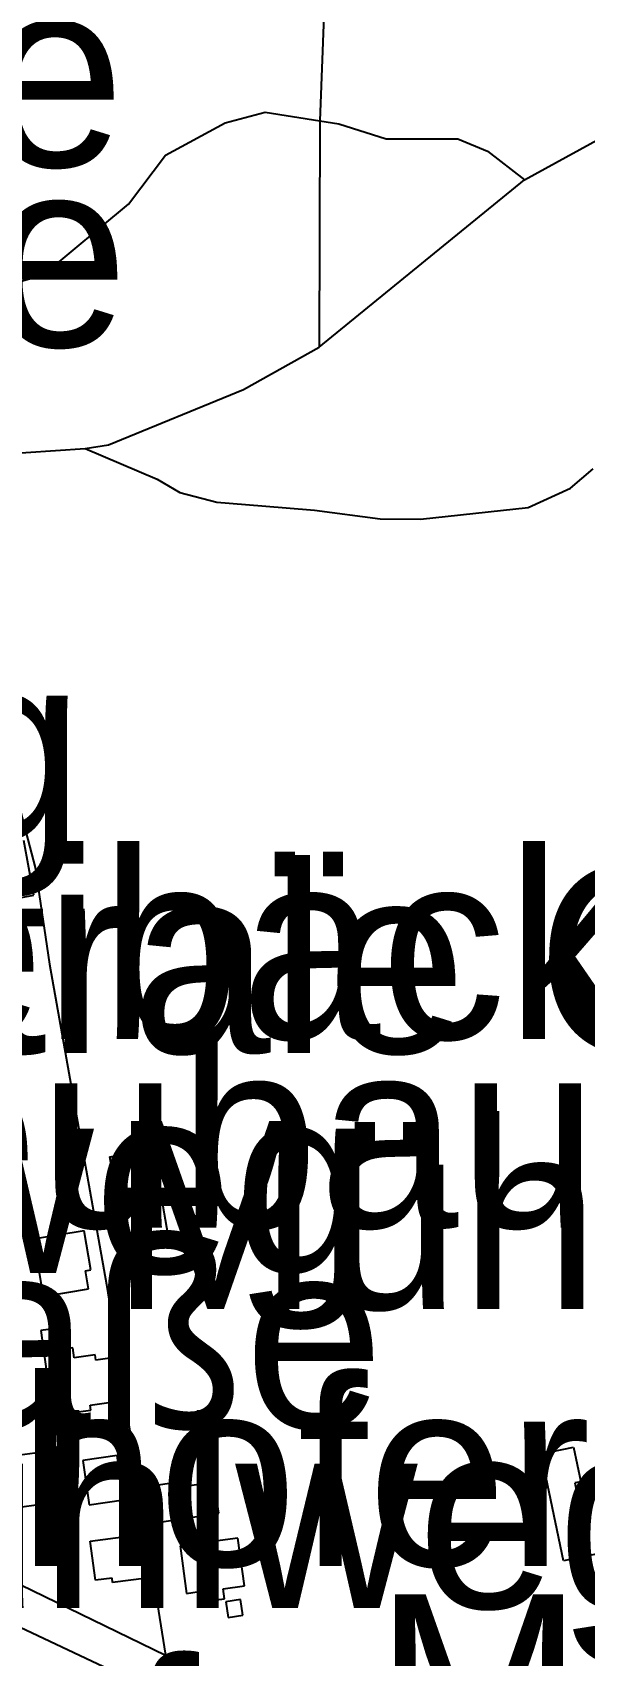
# Model space of a CAD drawing. Extents: x -3657 to 4700, y -7332 to 8131.
# Drawn here: x -1461.2 to -1333.8, y 2538.8 to 2913.4 of the extents above; entities that cross this region are included whole.
import ezdxf

# ---------------------------------------------------------------- set-up
doc = ezdxf.new("R2010")
doc.units = 0
for name, color, linetype in [('OSM_BUILDING_DETACHED', 9, 'CONTINUOUS'), ('OSM_BUILDING_GARAGE', 9, 'CONTINUOUS'), ('OSM_BUILDING_YES', 9, 'CONTINUOUS'), ('OSM_HIGHWAY_PATH', 8, 'CONTINUOUS'), ('OSM_HIGHWAY_RESIDENTIAL', 8, 'CONTINUOUS'), ('OSM_HIGHWAY_SERVICE', 8, 'CONTINUOUS'), ('OSM_LABELS', 8, 'CONTINUOUS')]:
    doc.layers.add(name, color=color, linetype=linetype)

msp = doc.modelspace()

# ---------------------------------------------------------------- linework, layer by layer
at = {"layer": 'OSM_BUILDING_DETACHED'}
for p, q in [((-1442.842674, 2645.465631), (-1441.909785, 2645.632424)), ((-1440.605258, 2632.655976), (-1442.842674, 2645.465631)), ((-1441.909785, 2645.632424), (-1433.157317, 2647.155794)), ((-1433.157317, 2647.155794), (-1431.951388, 2647.367065)), ((-1431.951388, 2647.367065), (-1429.713971, 2634.557409)), ((-1429.713971, 2634.557409), (-1440.605258, 2632.655976))]:
    msp.add_line(p, q, dxfattribs=at)
at = {"layer": 'OSM_BUILDING_GARAGE'}
for p, q in [((-1343.766855, 2585.331415), (-1336.318914, 2586.888144)), ((-1338.579084, 2560.612783), (-1343.766855, 2585.331415)), ((-1336.318914, 2586.888144), (-1334.635164, 2578.893229)), ((-1334.635164, 2578.893229), (-1335.992782, 2578.604122)), ((-1335.992782, 2578.604122), (-1334.733762, 2572.610715)), ((-1334.733762, 2572.610715), (-1333.307883, 2572.910942)), ((-1331.055298, 2562.191751), (-1338.579084, 2560.612783))]:
    msp.add_line(p, q, dxfattribs=at)
at = {"layer": 'OSM_BUILDING_YES'}
for p, q in [((-1460.833016, 2714.261932), (-1463.169031, 2726.904796)), ((-1472.649607, 2712.082512), (-1460.833016, 2714.261932)), ((-1443.350833, 2653.905326), (-1434.605949, 2655.428697)), ((-1441.909785, 2645.632424), (-1443.350833, 2653.905326)), ((-1434.605949, 2655.428697), (-1433.157317, 2647.155794)), ((-1433.157317, 2647.155794), (-1441.909785, 2645.632424)), ((-1449.266713, 2636.836905), (-1460.954368, 2634.857635)), ((-1460.954368, 2634.857635), (-1458.716952, 2621.625439)), ((-1447.742236, 2627.785638), (-1449.266713, 2636.836905)), ((-1448.948166, 2627.585487), (-1447.742236, 2627.785638)), ((-1448.235226, 2623.393438), (-1448.948166, 2627.585487)), ((-1458.716952, 2621.625439), (-1448.235226, 2623.393438)), ((-1453.536765, 2614.5868), (-1459.225111, 2613.808436)), ((-1459.225111, 2613.808436), (-1457.935752, 2604.334628)), ((-1452.861748, 2609.627507), (-1453.536765, 2614.5868)), ((-1451.890937, 2609.76094), (-1452.861748, 2609.627507)), ((-1451.587558, 2607.503683), (-1451.890937, 2609.76094)), ((-1446.733503, 2608.159733), (-1451.587558, 2607.503683)), ((-1446.566645, 2606.92547), (-1446.733503, 2608.159733)), ((-1457.935752, 2604.334628), (-1454.280042, 2604.823886)), ((-1454.280042, 2604.823886), (-1452.907254, 2594.738506)), ((-1443.297742, 2607.370249), (-1446.566645, 2606.92547)), ((-1441.940123, 2597.373826), (-1443.297742, 2607.370249)), ((-1447.893925, 2596.562103), (-1441.940123, 2597.373826)), ((-1447.742236, 2595.439034), (-1447.893925, 2596.562103)), ((-1452.907254, 2594.738506), (-1447.742236, 2595.439034)), ((-1459.467813, 2585.620522), (-1464.124673, 2584.986711)), ((-1459.073421, 2582.751693), (-1459.467813, 2585.620522)), ((-1457.655127, 2582.951844), (-1459.073421, 2582.751693)), ((-1456.434029, 2574.089608), (-1457.655127, 2582.951844)), ((-1441.598822, 2584.931113), (-1449.524585, 2583.796925)), ((-1449.524585, 2583.796925), (-1448.060784, 2573.555872)), ((-1440.135021, 2574.678941), (-1441.598822, 2584.931113)), ((-1426.07343, 2579.048902), (-1434.628702, 2577.725682)), ((-1434.628702, 2577.725682), (-1433.316591, 2569.285987)), ((-1425.876234, 2577.759041), (-1426.07343, 2579.048902)), ((-1419.254999, 2578.782034), (-1425.876234, 2577.759041)), ((-1418.147668, 2571.6322), (-1419.254999, 2578.782034)), ((-1465.338187, 2572.855344), (-1456.434029, 2574.089608)), ((-1448.060784, 2573.555872), (-1440.135021, 2574.678941)), ((-1433.316591, 2569.285987), (-1418.147668, 2571.6322)), ((-1516.320936, 2569.953157), (-1439.240055, 2533.648013)), ((-1447.848419, 2565.171775), (-1436.191101, 2566.706265)), ((-1436.191101, 2566.706265), (-1434.863821, 2556.643124)), ((-1446.657658, 2556.131627), (-1447.848419, 2565.171775)), ((-1413.763849, 2565.850064), (-1427.120086, 2564.048706)), ((-1427.120086, 2564.048706), (-1425.641116, 2553.118245)), ((-1412.26971, 2554.830647), (-1413.763849, 2565.850064)), ((-1442.819921, 2556.643124), (-1446.657658, 2556.131627)), ((-1442.690985, 2555.620131), (-1442.819921, 2556.643124)), ((-1434.863821, 2556.643124), (-1442.690985, 2555.620131)), ((-1425.641116, 2553.118245), (-1421.666858, 2553.6631)), ((-1421.666858, 2553.6631), (-1421.340726, 2551.283528)), ((-1421.340726, 2551.283528), (-1416.827972, 2551.883981)), ((-1417.138935, 2554.174597), (-1412.26971, 2554.830647)), ((-1416.827972, 2551.883981), (-1417.138935, 2554.174597)), ((-1413.18743, 2551.661591), (-1416.577684, 2551.161214)), ((-1412.648933, 2548.058876), (-1413.18743, 2551.661591)), ((-1416.577684, 2551.161214), (-1416.039188, 2547.558498)), ((-1416.039188, 2547.558498), (-1412.648933, 2548.058876))]:
    msp.add_line(p, q, dxfattribs=at)
at = {"layer": 'OSM_HIGHWAY_PATH'}
for p, q in [((-1393.8243, 2919.24978), (-1394.848203, 2893.063375)), ((-1430.502755, 2885.124057), (-1416.691451, 2892.551878)), ((-1416.691451, 2892.551878), (-1407.483915, 2895.031525)), ((-1407.483915, 2895.031525), (-1394.848203, 2893.063375)), ((-1394.848203, 2893.063375), (-1394.999892, 2840.79064)), ((-1394.848203, 2893.063375), (-1390.479553, 2892.373966)), ((-1347.604593, 2879.419757), (-1317.903842, 2895.687575)), ((-1390.479553, 2892.373966), (-1379.504837, 2888.837967)), ((-1379.504837, 2888.837967), (-1363.031387, 2888.837967)), ((-1363.031387, 2888.837967), (-1356.121943, 2886.002497)), ((-1439.004937, 2873.793294), (-1430.502755, 2885.124057)), ((-1356.121943, 2886.002497), (-1347.604593, 2879.419757)), ((-1394.999892, 2840.79064), (-1347.604593, 2879.419757)), ((-1458.663861, 2857.503237), (-1439.004937, 2873.793294)), ((-1474.5078, 2853.033201), (-1458.663861, 2857.503237)), ((-1412.497244, 2831.027725), (-1394.999892, 2840.79064)), ((-1443.623874, 2818.218069), (-1412.497244, 2831.027725)), ((-1449.054348, 2817.406346), (-1443.623874, 2818.218069)), ((-1478.542734, 2815.34924), (-1449.054348, 2817.406346)), ((-1449.054348, 2817.406346), (-1432.429209, 2810.289871)), ((-1432.429209, 2810.289871), (-1427.180761, 2807.220891)), ((-1337.024269, 2808.255004), (-1331.775822, 2812.702801)), ((-1427.180761, 2807.220891), (-1418.640658, 2804.985873)), ((-1346.785471, 2803.784968), (-1337.024269, 2808.255004)), ((-1418.640658, 2804.985873), (-1408.227192, 2804.18527)), ((-1408.227192, 2804.18527), (-1396.061716, 2803.151157)), ((-1396.061716, 2803.151157), (-1380.961054, 2801.138529)), ((-1371.647335, 2801.11629), (-1346.785471, 2803.784968)), ((-1380.961054, 2801.138529), (-1371.647335, 2801.11629))]:
    msp.add_line(p, q, dxfattribs=at)
at = {"layer": 'OSM_HIGHWAY_RESIDENTIAL'}
for p, q in [((-1457.215228, 2698.361058), (-1444.071357, 2624.416432)), ((-1444.071357, 2624.416432), (-1430.495171, 2538.851936)), ((-1499.331742, 2572.277131), (-1430.495171, 2538.851936)), ((-1430.495171, 2538.851936), (-1405.02655, 2524.385476))]:
    msp.add_line(p, q, dxfattribs=at)
at = {"layer": 'OSM_HIGHWAY_SERVICE'}
for p, q in [((-1463.957815, 2733.587611), (-1460.590314, 2720.66676)), ((-1460.590314, 2720.66676), (-1457.215228, 2698.361058))]:
    msp.add_line(p, q, dxfattribs=at)

# ---------------------------------------------------------------- texts
at = {"layer": 'OSM_LABELS'}
for s, p in [('Gradnerstraße', (-1817.402436, 2882.446736)), ('Gradnerstraße', (-1816.557542, 2840.897983)), ('Mühlfelderweg', (-1826.885668, 2726.999311)), ('Scheibäckerstraße', (-1590.738642, 2681.088896)), ('REMA Handels GmbH, Zentrale Graz', (-2187.004236, 2677.821872)), ('Neubaugasse', (-1533.937419, 2637.537395)), ('Mühlweg', (-1614.889576, 2627.03831)), ('Mühlweg', (-1443.16786, 2618.722104)), ('Eisnerstraße', (-1709.142354, 2591.267759)), ('Ganghoferstraße', (-1606.627915, 2559.41072)), ('Mühlweg', (-1540.172803, 2549.703982)), ('Mühlweg', (-1382.292127, 2509.451997)), ('Ganghoferstraße', (-1645.562577, 2494.26273))]:
    msp.add_text(s, height=43.418293, dxfattribs=at).set_placement(p)

doc.saveas('drawing.dxf')
